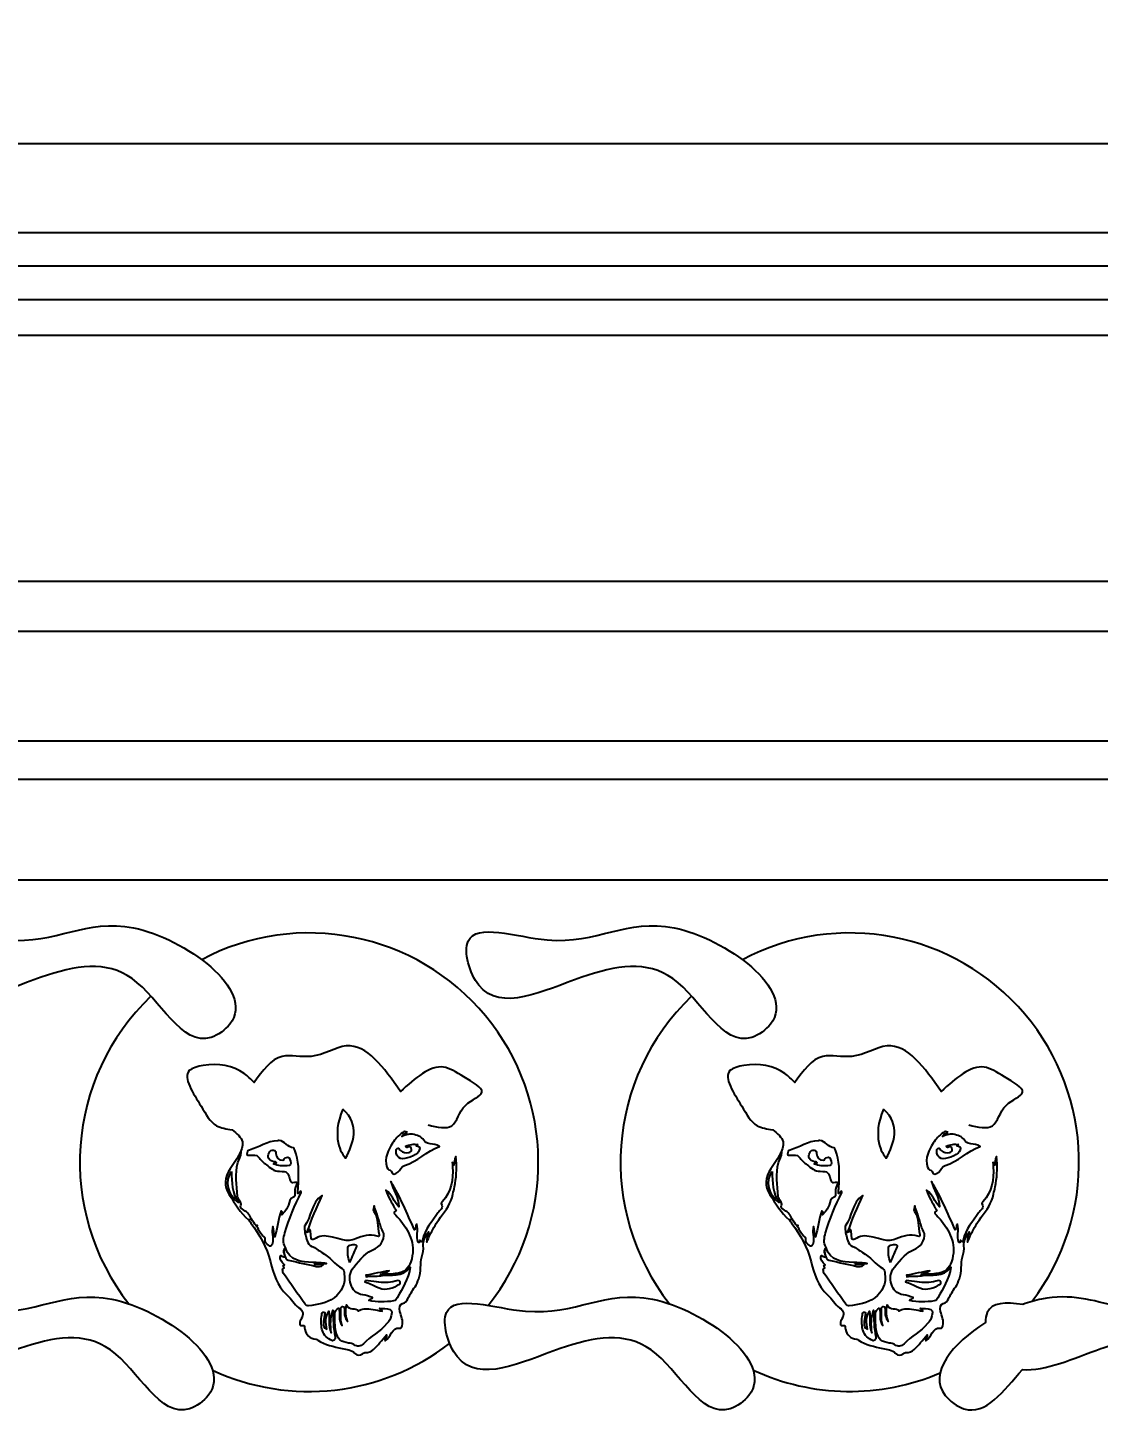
# Model space of a CAD drawing. Header units: millimetres. Extents: x 1155 to 2227, y 540 to 1342.
# Drawn here: x 1888.58 to 1898.84, y 745.5 to 758.83 of the extents above; entities that cross this region are included whole.
import ezdxf

# ---------------------------------------------------------------- set-up
doc = ezdxf.new("R2010")
doc.units = ezdxf.units.MM
doc.layers.add('dimension', color=4, linetype='Continuous')
doc.styles.get("Standard").update_dxf_attribs({"font": 'arial.ttf'})
doc.dimstyles.new('25', dxfattribs={"dimscale": 1.5, "dimtxt": 1, "dimasz": 0.5, "dimexe": 0.1875, "dimexo": 1, "dimgap": 0.125, "dimtad": 0, "dimtih": 1, "dimtoh": 1, "dimdec": 4, "dimzin": 4, "dimdsep": 46, "dimlunit": 4, "dimtxsty": 'Standard', "dimblk1": 'CLOSEDBLANK', "dimblk2": 'CLOSEDBLANK', "dimsah": 1, "dimcen": -1, "dimclrd": 256, "dimclre": 256, "dimclrt": 256, "dimadec": 0, "dimazin": 0, "dimtfac": 1, "dimtdec": 4, "dimtofl": 0, "dimtmove": 0, "dimatfit": 3, "dimldrblk": 'CLOSEDBLANK', "dimfxl": 1, "dimtolj": 1, "dimtzin": 4, "dimarcsym": 0})

# ---------------------------------------------------------------- blocks, each defined once
blk = doc.blocks.new('_CLOSEDBLANK')
at = {"color": 0, "linetype": 'ByBlock'}
for p, q in [((-1, 0.167), (0, 0)), ((-1, 0.167), (-1, -0.167)), ((0, 0), (-1, -0.167))]:
    blk.add_line(p, q, dxfattribs=at)
blk = doc.blocks.new('*D405')
at = {"layer": 'Defpoints', "color": 0, "transparency": 16777216}
for p in [(1861.524, 772.342), (1861.524, 757.29), (1936.524, 757.29)]:
    blk.add_point(p, dxfattribs=at)
at = {"layer": 'dimension', "lineweight": -2, "transparency": 16777216}
for p, q in [((1861.524, 758.04), (1861.524, 772.637)), ((1936.524, 758.04), (1936.524, 772.637)), ((1861.712, 772.342), (1895.84, 772.342)), ((1936.337, 772.342), (1902.208, 772.342))]:
    blk.add_line(p, q, dxfattribs=at)
at = {"layer": 'dimension', "lineweight": -2, "transparency": 16777216, "xscale": 0.1875, "yscale": 0.1875, "zscale": 0.1875, "rotation": 180}
blk.add_blockref('_CLOSEDBLANK', (1861.524, 772.342), dxfattribs=at)
at = {"layer": 'dimension', "lineweight": -2, "transparency": 16777216, "xscale": 0.1875, "yscale": 0.1875, "zscale": 0.1875}
blk.add_blockref('_CLOSEDBLANK', (1936.524, 772.342), dxfattribs=at)
at = {"layer": 'dimension', "transparency": 16777216, "insert": (1899.024, 772.342), "char_height": 2.25, "attachment_point": 5}
blk.add_mtext('\\A1;6\'-3"', dxfattribs=at)

msp = doc.modelspace()

# ---------------------------------------------------------------- linework, layer by layer
at = {"color": 0}
for p, q in [((1861.94, 757.71812), (1899.024, 757.71812)), ((1899.024, 756.86139), (1861.95246, 756.86139)), ((1899.024, 756.54189), (1861.96492, 756.54189)), ((1899.024, 756.21856), (1862.14446, 756.21856)), ((1899.024, 755.87584), (1862.51972, 755.87584)), ((1899.024, 753.5194), (1862.6019, 753.5194)), ((1899.024, 753.0397), (1863.0653, 753.0397)), ((1863.95855, 751.99256), (1899.024, 751.99256)), ((1899.024, 751.62247), (1863.95855, 751.62247))]:
    msp.add_line(p, q, dxfattribs=at)
for centre, start, end in [((1891.27707, 747.95365), 321.341843, 117.926669), ((1896.45906, 747.95365), 322.559624, 117.926669), ((1891.27707, 747.95365), 133.631201, 218.162254), ((1896.45906, 747.95365), 133.631201, 218.162254), ((1891.27707, 747.95365), 245.083478, 307.800758), ((1896.45906, 747.95365), 245.083478, 293.232146)]:
    msp.add_arc(centre, 2.19705, start, end, dxfattribs=at)
msp.add_rational_spline([(1934.1969, 749.54386), (1934.00837, 749.33444), (1933.7841, 749.00265), (1933.48387, 749.22161), (1933.44068, 749.27745), (1933.20585, 749.58109), (1933.7707, 750.02133), (1934.2418, 750.16829), (1934.19102, 750.33108), (1934.14023, 750.49387), (1934.08945, 750.65666), (1922.40097, 750.65666), (1910.71248, 750.65666), (1899.024, 750.65666), (1887.33552, 750.65666), (1875.64704, 750.65666), (1863.95855, 750.65666), (1863.79945, 750.77025), (1863.70998, 750.94407), (1863.70998, 751.13956), (1863.70998, 751.33506), (1863.79945, 751.50887), (1863.95855, 751.62247)], [1, 1, 1, 1, 1, 1, 1, 1, 1, 1, 1, 1, 1, 1, 1, 1, 1, 0.926078913375, 0.926078913375, 1, 0.926078913375, 0.926078913375, 1], degree=3, knots=[0, 0, 0, 0, 0.21421435, 0.27962741, 0.27962741, 0.27962741, 0.63532155, 0.63532155, 0.63532155, 1.63532155, 1.63532155, 1.63532155, 2.63532155, 2.63532155, 2.63532155, 3.63532155, 3.63532155, 3.63532155, 4.58608373, 4.58608373, 4.58608373, 5.53684591, 5.53684591, 5.53684591, 5.53684591], dxfattribs=at)
for points, knots in [([(1890.51729, 749.27745), (1890.77287, 749.6079), (1889.43297, 750.56159), (1888.68943, 749.88738), (1887.47965, 750.32837), (1887.75448, 749.29522), (1888.6966, 749.78123), (1889.6576, 749.94687), (1890.10343, 748.95127), (1890.47411, 749.22161), (1890.51729, 749.27745)], [0, 0, 0, 0, 1.30513517, 2.52858143, 3.28513115, 3.72026241, 4.71047164, 5.58239631, 6.52584927, 6.74639121, 6.74639121, 6.74639121, 6.74639121]), ([(1895.69929, 749.27745), (1895.95486, 749.6079), (1894.61496, 750.56159), (1893.87143, 749.88738), (1892.66165, 750.32837), (1892.93647, 749.29522), (1893.8786, 749.78123), (1894.83959, 749.94687), (1895.28542, 748.95127), (1895.6561, 749.22161), (1895.69929, 749.27745)], [0, 0, 0, 0, 1.30513517, 2.52858143, 3.28513115, 3.72026241, 4.71047164, 5.58239631, 6.52584927, 6.74639121, 6.74639121, 6.74639121, 6.74639121]), ([(1892.41809, 748.31164), (1892.5056, 748.29065), (1892.68426, 748.24778), (1892.72305, 748.51587), (1893.03009, 748.61944), (1892.74582, 748.77642), (1892.49831, 748.94199), (1892.29358, 748.75781), (1892.15291, 748.63125), (1891.9928, 748.85936), (1891.74935, 749.20622), (1891.32743, 748.92012), (1890.96998, 749.0261), (1890.83018, 748.8299), (1890.75035, 748.71786), (1890.7198, 748.74795), (1890.59269, 748.87308), (1890.36083, 748.91363), (1890.01985, 748.82125), (1890.23912, 748.51453), (1890.34829, 748.29402), (1890.485, 748.27306), (1890.53846, 748.26487), (1890.58394, 748.22874), (1890.66988, 748.16045), (1890.62427, 748.06238), (1890.60279, 748.01619)], [0, 0, 0, 0, 0.22630367, 0.46200486, 0.66172214, 0.88838356, 1.10463886, 1.57955996, 1.57955996, 1.57955996, 2.25784002, 2.61092396, 2.88677909, 3.25400502, 3.25400502, 3.25400502, 3.38131723, 3.78361699, 3.92456696, 4.28304027, 4.52169586, 4.67491408, 4.67491408, 4.67491408, 4.82835948, 4.96494228, 4.96494228, 4.96494228, 4.96494228]), ([(1897.60008, 748.31164), (1897.68759, 748.29065), (1897.86625, 748.24778), (1897.90504, 748.51587), (1898.21208, 748.61944), (1897.92782, 748.77642), (1897.68031, 748.94199), (1897.47558, 748.75781), (1897.3349, 748.63125), (1897.1748, 748.85936), (1896.93134, 749.20622), (1896.50943, 748.92012), (1896.15197, 749.0261), (1896.01217, 748.8299), (1895.93234, 748.71786), (1895.90179, 748.74795), (1895.77468, 748.87308), (1895.54282, 748.91363), (1895.20184, 748.82125), (1895.42111, 748.51453), (1895.53028, 748.29402), (1895.667, 748.27306), (1895.72045, 748.26487), (1895.76593, 748.22874), (1895.85187, 748.16045), (1895.80627, 748.06238), (1895.78478, 748.01619)], [0, 0, 0, 0, 0.22630367, 0.46200486, 0.66172214, 0.88838356, 1.10463886, 1.57955996, 1.57955996, 1.57955996, 2.25784002, 2.61092396, 2.88677909, 3.25400502, 3.25400502, 3.25400502, 3.38131723, 3.78361699, 3.92456696, 4.28304027, 4.52169586, 4.67491408, 4.67491408, 4.67491408, 4.82835948, 4.96494228, 4.96494228, 4.96494228, 4.96494228]), ([(1891.60092, 748.46334), (1891.77191, 748.30521), (1891.70019, 748.13755), (1891.62715, 747.99152), (1891.58526, 748.03811), (1891.48624, 748.19222), (1891.60092, 748.46334)], [0, 0, 0, 0, 1, 1, 1, 2, 2, 2, 2]), ([(1896.78292, 748.46334), (1896.9539, 748.30521), (1896.88218, 748.13755), (1896.80915, 747.99152), (1896.76725, 748.03811), (1896.66824, 748.19222), (1896.78292, 748.46334)], [0, 0, 0, 0, 1, 1, 1, 2, 2, 2, 2]), ([(1892.2207, 748.24037), (1892.20054, 748.22886), (1892.17904, 748.22784), (1892.1671, 748.20139), (1892.20752, 748.22004), (1892.24381, 748.22731), (1892.28442, 748.21828), (1892.32815, 748.20856), (1892.36329, 748.18972), (1892.38747, 748.15292), (1892.40032, 748.13337), (1892.41972, 748.13378), (1892.4379, 748.13107), (1892.46617, 748.12686), (1892.49469, 748.1248), (1892.52624, 748.10504), (1892.40269, 748.05811), (1892.31546, 747.95829), (1892.19195, 747.92237), (1892.15975, 747.913), (1892.15216, 747.87781), (1892.12913, 747.85806), (1892.10168, 747.83452), (1892.0806, 747.8278), (1892.06211, 747.86693), (1892.05418, 747.88373), (1892.03009, 747.87736), (1892.02182, 747.90672), (1891.99668, 747.99599), (1892.03443, 748.07083), (1892.07625, 748.13601), (1892.09942, 748.17211), (1892.13485, 748.21187), (1892.17467, 748.23989), (1892.18773, 748.24908), (1892.20151, 748.24876), (1892.2207, 748.24037)], [0, 0, 0, 0, 1, 1, 1, 2, 2, 2, 3, 3, 3, 4, 4, 4, 5, 5, 5, 6, 6, 6, 7, 7, 7, 8, 8, 8, 9, 9, 9, 10, 10, 10, 11, 11, 11, 12, 12, 12, 12]), ([(1897.4027, 748.24037), (1897.38253, 748.22886), (1897.36104, 748.22784), (1897.34909, 748.20139), (1897.38951, 748.22004), (1897.4258, 748.22731), (1897.46642, 748.21828), (1897.51015, 748.20856), (1897.54528, 748.18972), (1897.56946, 748.15292), (1897.58231, 748.13337), (1897.60171, 748.13378), (1897.61989, 748.13107), (1897.64816, 748.12686), (1897.67669, 748.1248), (1897.70823, 748.10504), (1897.58469, 748.05811), (1897.49745, 747.95829), (1897.37395, 747.92237), (1897.34175, 747.913), (1897.33415, 747.87781), (1897.31112, 747.85806), (1897.28367, 747.83452), (1897.26259, 747.8278), (1897.24411, 747.86693), (1897.23617, 747.88373), (1897.21208, 747.87736), (1897.20382, 747.90672), (1897.17868, 747.99599), (1897.21642, 748.07083), (1897.25825, 748.13601), (1897.28141, 748.17211), (1897.31685, 748.21187), (1897.35667, 748.23989), (1897.36972, 748.24908), (1897.3835, 748.24876), (1897.4027, 748.24037)], [0, 0, 0, 0, 1, 1, 1, 2, 2, 2, 3, 3, 3, 4, 4, 4, 5, 5, 5, 6, 6, 6, 7, 7, 7, 8, 8, 8, 9, 9, 9, 10, 10, 10, 11, 11, 11, 12, 12, 12, 12]), ([(1891.04776, 747.04553), (1891.03164, 747.04468), (1891.01847, 747.05342), (1891.00466, 747.05977), (1890.98729, 747.01788), (1891.01857, 746.99637), (1891.03991, 746.97083), (1891.01676, 746.96158), (1891.03857, 746.95146), (1891.03934, 746.94175), (1891.02707, 746.93723), (1891.02119, 746.92848), (1891.02385, 746.91558), (1891.02579, 746.9062), (1891.02716, 746.89569), (1891.03237, 746.88815), (1891.10067, 746.78931), (1891.1692, 746.69062), (1891.23903, 746.59286), (1891.24554, 746.58374), (1891.26212, 746.57507), (1891.27254, 746.57656), (1891.35796, 746.5888), (1891.44433, 746.59964), (1891.51603, 746.65483), (1891.59224, 746.7135), (1891.62712, 746.78969), (1891.61435, 746.8864), (1891.61197, 746.90445), (1891.60964, 746.92556), (1891.59486, 746.93394), (1891.52126, 746.97565), (1891.47323, 747.04921), (1891.39961, 747.08954), (1891.36671, 747.10757), (1891.3393, 747.1339), (1891.30317, 747.14716), (1891.27993, 747.1557), (1891.26428, 747.1798), (1891.25767, 747.20085), (1891.24481, 747.24175), (1891.23309, 747.28396), (1891.23203, 747.32771), (1891.23191, 747.3325), (1891.23087, 747.33879), (1891.23336, 747.3419), (1891.30393, 747.43001), (1891.29203, 747.56359), (1891.40118, 747.63376), (1891.34849, 747.51949), (1891.30046, 747.40568), (1891.25642, 747.27909), (1891.28451, 747.28907), (1891.27622, 747.30278), (1891.28406, 747.30926), (1891.28567, 747.30722), (1891.28845, 747.30532), (1891.28872, 747.30312), (1891.29067, 747.28727), (1891.2917, 747.2713), (1891.29381, 747.25547), (1891.2978, 747.22551), (1891.29307, 747.19312), (1891.34324, 747.22618), (1891.39028, 747.25719), (1891.44867, 747.24759), (1891.50245, 747.23369), (1891.53497, 747.22528), (1891.56902, 747.21986), (1891.59995, 747.20993), (1891.64418, 747.19572), (1891.68239, 747.20554), (1891.72021, 747.2195), (1891.78895, 747.24488), (1891.85673, 747.26697), (1891.93067, 747.24391), (1891.94763, 747.23862), (1891.95115, 747.24923), (1891.94732, 747.26239), (1891.92641, 747.33409), (1891.94571, 747.41485), (1891.8976, 747.48054), (1891.88546, 747.49711), (1891.89633, 747.51682), (1891.89946, 747.53681), (1891.91473, 747.49178), (1891.93064, 747.44696), (1891.94508, 747.40167), (1891.95701, 747.36428), (1891.96243, 747.32635), (1891.98471, 747.29065), (1892.01462, 747.24274), (1891.96704, 747.14856), (1891.91229, 747.12654), (1891.82318, 747.09069), (1891.76332, 747.02405), (1891.7054, 746.94804), (1891.66272, 746.89203), (1891.65802, 746.84101), (1891.67622, 746.78413), (1891.69329, 746.73077), (1891.72899, 746.6908), (1891.79129, 746.68241), (1891.82254, 746.6782), (1891.85278, 746.66648), (1891.88438, 746.65791), (1891.88069, 746.63543), (1891.85572, 746.64975), (1891.85021, 746.62764), (1891.92949, 746.61389), (1892.00789, 746.61078), (1892.08655, 746.62442), (1892.10211, 746.62712), (1892.1147, 746.63971), (1892.12253, 746.65465), (1892.17013, 746.74536), (1892.2286, 746.83129), (1892.24689, 746.94842), (1892.16937, 746.84431), (1892.05971, 746.88208), (1891.96446, 746.86557), (1891.91889, 746.85768), (1891.87052, 746.86408), (1891.82341, 746.85628), (1891.82293, 746.86096), (1891.82245, 746.86564), (1891.82197, 746.87032), (1891.89599, 746.88492), (1891.97, 746.89953), (1892.044, 746.91413), (1892.02358, 746.8911), (1891.98954, 746.89669), (1891.96063, 746.8769), (1892.01833, 746.88063), (1892.06992, 746.88044), (1892.12031, 746.88811), (1892.1851, 746.89797), (1892.23191, 746.93401), (1892.25158, 746.99952), (1892.30417, 747.15023), (1892.24662, 747.27452), (1892.15708, 747.39077), (1892.14244, 747.40977), (1892.12269, 747.42509), (1892.10969, 747.44499), (1892.10304, 747.45517), (1892.07436, 747.47058), (1892.10899, 747.48664), (1892.11684, 747.49028), (1892.10235, 747.50568), (1892.09711, 747.51473), (1892.06751, 747.56582), (1892.03713, 747.61645), (1892.01393, 747.68581), (1892.07305, 747.64117), (1892.08864, 747.57888), (1892.13729, 747.52651), (1892.13508, 747.62297), (1892.0787, 747.68894), (1892.06162, 747.76873), (1892.14929, 747.62224), (1892.21767, 747.4659), (1892.28582, 747.30585), (1892.3079, 747.32583), (1892.29298, 747.34595), (1892.30865, 747.35846), (1892.3245, 747.29935), (1892.3039, 747.23702), (1892.32071, 747.18977), (1892.34965, 747.15866), (1892.31786, 747.23897), (1892.35294, 747.19231), (1892.35741, 747.18635), (1892.36389, 747.20194), (1892.3651, 747.20793), (1892.38589, 747.31135), (1892.45628, 747.3861), (1892.51241, 747.46957), (1892.52876, 747.4939), (1892.57189, 747.5152), (1892.54179, 747.55788), (1892.54044, 747.55979), (1892.55034, 747.57028), (1892.55567, 747.57616), (1892.64189, 747.67115), (1892.65752, 747.78666), (1892.65229, 747.90822), (1892.65167, 747.92256), (1892.65042, 747.93688), (1892.64942, 747.9518), (1892.6655, 747.94832), (1892.65435, 747.93391), (1892.66584, 747.92429), (1892.6702, 747.95192), (1892.66757, 747.97916), (1892.6848, 748.00837), (1892.69374, 747.91775), (1892.69156, 747.83406), (1892.67625, 747.75091), (1892.66785, 747.70529), (1892.65898, 747.65959), (1892.64686, 747.61486), (1892.62461, 747.53272), (1892.56622, 747.4713), (1892.52027, 747.40291), (1892.48717, 747.35364), (1892.4579, 747.30235), (1892.43213, 747.24901), (1892.424, 747.23217), (1892.41743, 747.21459), (1892.40531, 747.1859), (1892.39761, 747.22687), (1892.41876, 747.24894), (1892.42151, 747.28508), (1892.38951, 747.23937), (1892.3681, 747.19854), (1892.37143, 747.15216), (1892.37404, 747.11562), (1892.36885, 747.08192), (1892.35851, 747.04815), (1892.33736, 746.97908), (1892.35501, 746.9051), (1892.32806, 746.83556), (1892.31767, 746.80875), (1892.31086, 746.78048), (1892.29217, 746.7588), (1892.26241, 746.72428), (1892.24637, 746.68198), (1892.22227, 746.64433), (1892.20959, 746.62452), (1892.2072, 746.60393), (1892.17205, 746.59971), (1892.14434, 746.59638), (1892.13736, 746.55629), (1892.14654, 746.52253), (1892.15858, 746.47828), (1892.1825, 746.43559), (1892.16868, 746.3868), (1892.16513, 746.37426), (1892.16489, 746.35941), (1892.14592, 746.36332), (1892.10576, 746.3716), (1892.08537, 746.34556), (1892.06734, 746.31746), (1892.04971, 746.28998), (1892.03743, 746.25841), (1892.00506, 746.24084), (1891.99589, 746.26535), (1892.0259, 746.27497), (1892.01821, 746.30051), (1891.99629, 746.27344), (1891.97717, 746.24821), (1891.95635, 746.22448), (1891.91658, 746.17916), (1891.88249, 746.12476), (1891.8098, 746.12903), (1891.80329, 746.12942), (1891.79655, 746.12111), (1891.7895, 746.1177), (1891.76277, 746.1048), (1891.74308, 746.08911), (1891.71239, 746.12476), (1891.6864, 746.15496), (1891.63631, 746.16025), (1891.59351, 746.1692), (1891.5129, 746.18607), (1891.43141, 746.20215), (1891.3604, 746.2482), (1891.35518, 746.25158), (1891.34939, 746.25552), (1891.3435, 746.25624), (1891.28352, 746.26362), (1891.25127, 746.29325), (1891.23529, 746.35336), (1891.23111, 746.36906), (1891.24173, 746.40158), (1891.20186, 746.38724), (1891.18783, 746.3822), (1891.18628, 746.4026), (1891.18743, 746.41166), (1891.18919, 746.42552), (1891.19483, 746.43974), (1891.20205, 746.4519), (1891.2277, 746.4951), (1891.22216, 746.52758), (1891.17937, 746.55879), (1891.13389, 746.59197), (1891.10676, 746.64496), (1891.06507, 746.68203), (1890.96909, 746.76739), (1890.93522, 746.88593), (1890.90702, 747.00015), (1890.87231, 747.14075), (1890.80139, 747.257), (1890.71943, 747.37055), (1890.71194, 747.38092), (1890.70495, 747.39165), (1890.69774, 747.40222), (1890.70668, 747.40378), (1890.71559, 747.40533), (1890.7245, 747.40688), (1890.73931, 747.3865), (1890.75412, 747.36613), (1890.76893, 747.34577), (1890.77181, 747.3433), (1890.77469, 747.34081), (1890.77758, 747.33832), (1890.78112, 747.33206), (1890.78467, 747.3258), (1890.78821, 747.31954), (1890.78816, 747.31587), (1890.78811, 747.31221), (1890.78807, 747.30854), (1890.80681, 747.28395), (1890.82178, 747.25603), (1890.84706, 747.23715), (1890.85619, 747.23033), (1890.85897, 747.22427), (1890.85672, 747.21325), (1890.85136, 747.18688), (1890.86944, 747.17301), (1890.88664, 747.15775), (1890.90364, 747.14266), (1890.91267, 747.1455), (1890.92174, 747.16556), (1890.93595, 747.19701), (1890.92959, 747.22875), (1890.92552, 747.2604), (1890.92224, 747.28598), (1890.92049, 747.31131), (1890.93023, 747.33809), (1890.93609, 747.30552), (1890.94194, 747.27296), (1890.94855, 747.23622), (1890.97157, 747.32231), (1890.97964, 747.40729), (1891.01019, 747.4885), (1891.02764, 747.47572), (1891.00903, 747.46322), (1891.01609, 747.44997), (1891.04534, 747.47578), (1891.06382, 747.50769), (1891.07877, 747.54244), (1891.09064, 747.57003), (1891.08721, 747.60661), (1891.12798, 747.61779), (1891.13836, 747.62064), (1891.14354, 747.64205), (1891.14032, 747.65695), (1891.13524, 747.68041), (1891.14388, 747.70085), (1891.14971, 747.72259), (1891.15501, 747.74233), (1891.1779, 747.77885), (1891.12272, 747.75778), (1891.10402, 747.75064), (1891.09728, 747.77483), (1891.09347, 747.7889), (1891.07485, 747.8576), (1891.06692, 747.86647), (1890.99455, 747.86652), (1890.9409, 747.86655), (1890.9047, 747.89926), (1890.86796, 747.92902), (1890.84101, 747.95084), (1890.81271, 747.97231), (1890.79251, 748.00252), (1890.77313, 748.03149), (1890.74016, 748.01925), (1890.71238, 748.02257), (1890.70178, 748.02383), (1890.68418, 748.01205), (1890.68182, 748.03228), (1890.67989, 748.04884), (1890.68716, 748.06583), (1890.70475, 748.07065), (1890.79658, 748.0958), (1890.87706, 748.1556), (1890.97584, 748.15943), (1890.98058, 748.15961), (1890.98539, 748.16226), (1890.98996, 748.16179), (1891.04416, 748.15627), (1891.07138, 748.0991), (1891.12629, 748.09052), (1891.13787, 748.08871), (1891.1457, 748.05243), (1891.15233, 748.03112), (1891.18448, 747.92775), (1891.1777, 747.82173), (1891.17203, 747.71587), (1891.17102, 747.69701), (1891.17011, 747.67815), (1891.16886, 747.65336), (1891.18151, 747.66441), (1891.18935, 747.67125), (1891.19663, 747.67761), (1891.20429, 747.67338), (1891.20245, 747.6686), (1891.20046, 747.66437), (1891.14117, 747.53797), (1891.08304, 747.41121), (1891.04541, 747.27603), (1891.0322, 747.22857), (1891.02048, 747.18283), (1891.05025, 747.13763), (1891.02147, 747.10767), (1891.0424, 747.07639), (1891.04776, 747.04553)], [0, 0, 0, 0, 1, 1, 1, 2, 2, 2, 3, 3, 3, 4, 4, 4, 5, 5, 5, 6, 6, 6, 7, 7, 7, 8, 8, 8, 9, 9, 9, 10, 10, 10, 11, 11, 11, 12, 12, 12, 13, 13, 13, 14, 14, 14, 15, 15, 15, 16, 16, 16, 17, 17, 17, 18, 18, 18, 19, 19, 19, 20, 20, 20, 21, 21, 21, 22, 22, 22, 23, 23, 23, 24, 24, 24, 25, 25, 25, 26, 26, 26, 27, 27, 27, 28, 28, 28, 29, 29, 29, 30, 30, 30, 31, 31, 31, 32, 32, 32, 33, 33, 33, 34, 34, 34, 35, 35, 35, 36, 36, 36, 37, 37, 37, 38, 38, 38, 39, 39, 39, 40, 40, 40, 41, 41, 41, 42, 42, 42, 43, 43, 43, 44, 44, 44, 45, 45, 45, 46, 46, 46, 47, 47, 47, 48, 48, 48, 49, 49, 49, 50, 50, 50, 51, 51, 51, 52, 52, 52, 53, 53, 53, 54, 54, 54, 55, 55, 55, 56, 56, 56, 57, 57, 57, 58, 58, 58, 59, 59, 59, 60, 60, 60, 61, 61, 61, 62, 62, 62, 63, 63, 63, 64, 64, 64, 65, 65, 65, 66, 66, 66, 67, 67, 67, 68, 68, 68, 69, 69, 69, 70, 70, 70, 71, 71, 71, 72, 72, 72, 73, 73, 73, 74, 74, 74, 75, 75, 75, 76, 76, 76, 77, 77, 77, 78, 78, 78, 79, 79, 79, 80, 80, 80, 81, 81, 81, 82, 82, 82, 83, 83, 83, 84, 84, 84, 85, 85, 85, 86, 86, 86, 87, 87, 87, 88, 88, 88, 89, 89, 89, 90, 90, 90, 91, 91, 91, 92, 92, 92, 93, 93, 93, 94, 94, 94, 95, 95, 95, 96, 96, 96, 97, 97, 97, 98, 98, 98, 99, 99, 99, 100, 100, 100, 101, 101, 101, 102, 102, 102, 103, 103, 103, 104, 104, 104, 105, 105, 105, 106, 106, 106, 107, 107, 107, 108, 108, 108, 109, 109, 109, 110, 110, 110, 111, 111, 111, 112, 112, 112, 113, 113, 113, 114, 114, 114, 115, 115, 115, 116, 116, 116, 117, 117, 117, 118, 118, 118, 119, 119, 119, 120, 120, 120, 121, 121, 121, 122, 122, 122, 123, 123, 123, 124, 124, 124, 125, 125, 125, 126, 126, 126, 127, 127, 127, 128, 128, 128, 129, 129, 129, 130, 130, 130, 131, 131, 131, 132, 132, 132, 133, 133, 133, 134, 134, 134, 135, 135, 135, 136, 136, 136, 136]), ([(1892.32094, 748.12193), (1892.27913, 748.13039), (1892.24041, 748.12343), (1892.20198, 748.10685), (1892.20925, 748.09347), (1892.21587, 748.09373), (1892.22179, 748.09676), (1892.24605, 748.10918), (1892.25492, 748.09184), (1892.25971, 748.07478), (1892.26521, 748.05518), (1892.24673, 748.05039), (1892.23373, 748.04696), (1892.20439, 748.03923), (1892.17709, 748.04457), (1892.15311, 748.06503), (1892.1433, 748.07339), (1892.13696, 748.09529), (1892.12019, 748.08403), (1892.10598, 748.07448), (1892.10971, 748.05444), (1892.11253, 748.03888), (1892.11681, 748.01534), (1892.13037, 747.99748), (1892.15368, 747.98957), (1892.19114, 747.97686), (1892.30767, 748.01796), (1892.32599, 748.05359), (1892.33546, 748.072), (1892.35311, 748.10046), (1892.31172, 748.10974), (1892.30856, 748.11045), (1892.29487, 748.10915), (1892.30741, 748.11829), (1892.31094, 748.12086), (1892.31638, 748.12079), (1892.32094, 748.12193)], [0, 0, 0, 0, 1, 1, 1, 2, 2, 2, 3, 3, 3, 4, 4, 4, 5, 5, 5, 6, 6, 6, 7, 7, 7, 8, 8, 8, 9, 9, 9, 10, 10, 10, 11, 11, 11, 12, 12, 12, 12]), ([(1896.22975, 747.04553), (1896.21363, 747.04468), (1896.20046, 747.05342), (1896.18665, 747.05977), (1896.16928, 747.01788), (1896.20057, 746.99637), (1896.2219, 746.97083), (1896.19875, 746.96158), (1896.22056, 746.95146), (1896.22134, 746.94175), (1896.20906, 746.93723), (1896.20319, 746.92848), (1896.20585, 746.91558), (1896.20778, 746.9062), (1896.20916, 746.89569), (1896.21436, 746.88815), (1896.28266, 746.78931), (1896.3512, 746.69062), (1896.42103, 746.59286), (1896.42754, 746.58374), (1896.44411, 746.57507), (1896.45453, 746.57656), (1896.53995, 746.5888), (1896.62632, 746.59964), (1896.69802, 746.65483), (1896.77423, 746.7135), (1896.80911, 746.78969), (1896.79635, 746.8864), (1896.79397, 746.90445), (1896.79164, 746.92556), (1896.77685, 746.93394), (1896.70325, 746.97565), (1896.65522, 747.04921), (1896.58161, 747.08954), (1896.5487, 747.10757), (1896.52129, 747.1339), (1896.48516, 747.14716), (1896.46192, 747.1557), (1896.44628, 747.1798), (1896.43966, 747.20085), (1896.4268, 747.24175), (1896.41509, 747.28396), (1896.41402, 747.32771), (1896.41391, 747.3325), (1896.41286, 747.33879), (1896.41535, 747.3419), (1896.48592, 747.43001), (1896.47402, 747.56359), (1896.58318, 747.63376), (1896.53048, 747.51949), (1896.48245, 747.40568), (1896.43842, 747.27909), (1896.46651, 747.28907), (1896.45822, 747.30278), (1896.46605, 747.30926), (1896.46767, 747.30722), (1896.47044, 747.30532), (1896.47071, 747.30312), (1896.47266, 747.28727), (1896.4737, 747.2713), (1896.4758, 747.25547), (1896.47979, 747.22551), (1896.47506, 747.19312), (1896.52523, 747.22618), (1896.57228, 747.25719), (1896.63067, 747.24759), (1896.68445, 747.23369), (1896.71697, 747.22528), (1896.75102, 747.21986), (1896.78194, 747.20993), (1896.82617, 747.19572), (1896.86438, 747.20554), (1896.90221, 747.2195), (1896.97095, 747.24488), (1897.03873, 747.26697), (1897.11266, 747.24391), (1897.12962, 747.23862), (1897.13315, 747.24923), (1897.12931, 747.26239), (1897.1084, 747.33409), (1897.12771, 747.41485), (1897.07959, 747.48054), (1897.06746, 747.49711), (1897.07833, 747.51682), (1897.08146, 747.53681), (1897.09673, 747.49178), (1897.11263, 747.44696), (1897.12708, 747.40167), (1897.139, 747.36428), (1897.14443, 747.32635), (1897.16671, 747.29065), (1897.19661, 747.24274), (1897.14903, 747.14856), (1897.09429, 747.12654), (1897.00517, 747.09069), (1896.94531, 747.02405), (1896.88739, 746.94804), (1896.84471, 746.89203), (1896.84001, 746.84101), (1896.85821, 746.78413), (1896.87529, 746.73077), (1896.91099, 746.6908), (1896.97329, 746.68241), (1897.00454, 746.6782), (1897.03477, 746.66648), (1897.06637, 746.65791), (1897.06268, 746.63543), (1897.03771, 746.64975), (1897.03221, 746.62764), (1897.11148, 746.61389), (1897.18989, 746.61078), (1897.26854, 746.62442), (1897.28411, 746.62712), (1897.29669, 746.63971), (1897.30453, 746.65465), (1897.35213, 746.74536), (1897.41059, 746.83129), (1897.42889, 746.94842), (1897.35136, 746.84431), (1897.2417, 746.88208), (1897.14645, 746.86557), (1897.10089, 746.85768), (1897.05251, 746.86408), (1897.00541, 746.85628), (1897.00493, 746.86096), (1897.00445, 746.86564), (1897.00396, 746.87032), (1897.07798, 746.88492), (1897.15199, 746.89953), (1897.226, 746.91413), (1897.20557, 746.8911), (1897.17154, 746.89669), (1897.14263, 746.8769), (1897.20033, 746.88063), (1897.25192, 746.88044), (1897.30231, 746.88811), (1897.36709, 746.89797), (1897.41391, 746.93401), (1897.43357, 746.99952), (1897.48616, 747.15023), (1897.42861, 747.27452), (1897.33907, 747.39077), (1897.32444, 747.40977), (1897.30468, 747.42509), (1897.29169, 747.44499), (1897.28504, 747.45517), (1897.25636, 747.47058), (1897.29098, 747.48664), (1897.29883, 747.49028), (1897.28434, 747.50568), (1897.2791, 747.51473), (1897.2495, 747.56582), (1897.21913, 747.61645), (1897.19593, 747.68581), (1897.25505, 747.64117), (1897.27063, 747.57888), (1897.31928, 747.52651), (1897.31707, 747.62297), (1897.26069, 747.68894), (1897.24361, 747.76873), (1897.33128, 747.62224), (1897.39966, 747.4659), (1897.46781, 747.30585), (1897.4899, 747.32583), (1897.47498, 747.34595), (1897.49065, 747.35846), (1897.50649, 747.29935), (1897.4859, 747.23702), (1897.50271, 747.18977), (1897.53165, 747.15866), (1897.49985, 747.23897), (1897.53493, 747.19231), (1897.53941, 747.18635), (1897.54589, 747.20194), (1897.54709, 747.20793), (1897.56788, 747.31135), (1897.63828, 747.3861), (1897.6944, 747.46957), (1897.71076, 747.4939), (1897.75388, 747.5152), (1897.72378, 747.55788), (1897.72243, 747.55979), (1897.73233, 747.57028), (1897.73767, 747.57616), (1897.82389, 747.67115), (1897.83951, 747.78666), (1897.83428, 747.90822), (1897.83366, 747.92256), (1897.83241, 747.93688), (1897.83142, 747.9518), (1897.8475, 747.94832), (1897.83634, 747.93391), (1897.84783, 747.92429), (1897.85219, 747.95192), (1897.84956, 747.97916), (1897.86679, 748.00837), (1897.87573, 747.91775), (1897.87355, 747.83406), (1897.85825, 747.75091), (1897.84985, 747.70529), (1897.84097, 747.65959), (1897.82886, 747.61486), (1897.80661, 747.53272), (1897.74821, 747.4713), (1897.70226, 747.40291), (1897.66917, 747.35364), (1897.6399, 747.30235), (1897.61413, 747.24901), (1897.606, 747.23217), (1897.59943, 747.21459), (1897.58731, 747.1859), (1897.57961, 747.22687), (1897.60075, 747.24894), (1897.6035, 747.28508), (1897.57151, 747.23937), (1897.5501, 747.19854), (1897.55342, 747.15216), (1897.55604, 747.11562), (1897.55084, 747.08192), (1897.5405, 747.04815), (1897.51935, 746.97908), (1897.537, 746.9051), (1897.51005, 746.83556), (1897.49966, 746.80875), (1897.49286, 746.78048), (1897.47417, 746.7588), (1897.44441, 746.72428), (1897.42836, 746.68198), (1897.40427, 746.64433), (1897.39158, 746.62452), (1897.38919, 746.60393), (1897.35404, 746.59971), (1897.32633, 746.59638), (1897.31935, 746.55629), (1897.32854, 746.52253), (1897.34057, 746.47828), (1897.3645, 746.43559), (1897.35068, 746.3868), (1897.34713, 746.37426), (1897.34688, 746.35941), (1897.32792, 746.36332), (1897.28776, 746.3716), (1897.26736, 746.34556), (1897.24934, 746.31746), (1897.23171, 746.28998), (1897.21943, 746.25841), (1897.18706, 746.24084), (1897.17788, 746.26535), (1897.2079, 746.27497), (1897.2002, 746.30051), (1897.17828, 746.27344), (1897.15917, 746.24821), (1897.13834, 746.22448), (1897.09857, 746.17916), (1897.06449, 746.12476), (1896.99179, 746.12903), (1896.98529, 746.12942), (1896.97854, 746.12111), (1896.97149, 746.1177), (1896.94476, 746.1048), (1896.92508, 746.08911), (1896.89438, 746.12476), (1896.86839, 746.15496), (1896.8183, 746.16025), (1896.7755, 746.1692), (1896.6949, 746.18607), (1896.6134, 746.20215), (1896.5424, 746.2482), (1896.53717, 746.25158), (1896.53138, 746.25552), (1896.52549, 746.25624), (1896.46552, 746.26362), (1896.43327, 746.29325), (1896.41728, 746.35336), (1896.4131, 746.36906), (1896.42372, 746.40158), (1896.38386, 746.38724), (1896.36983, 746.3822), (1896.36827, 746.4026), (1896.36942, 746.41166), (1896.37119, 746.42552), (1896.37683, 746.43974), (1896.38405, 746.4519), (1896.40969, 746.4951), (1896.40415, 746.52758), (1896.36136, 746.55879), (1896.31588, 746.59197), (1896.28876, 746.64496), (1896.24707, 746.68203), (1896.15108, 746.76739), (1896.11721, 746.88593), (1896.08902, 747.00015), (1896.05431, 747.14075), (1895.98339, 747.257), (1895.90142, 747.37055), (1895.89393, 747.38092), (1895.88694, 747.39165), (1895.87974, 747.40222), (1895.88867, 747.40378), (1895.89758, 747.40533), (1895.9065, 747.40688), (1895.92131, 747.3865), (1895.93612, 747.36613), (1895.95092, 747.34577), (1895.9538, 747.3433), (1895.95669, 747.34081), (1895.95957, 747.33832), (1895.96312, 747.33206), (1895.96666, 747.3258), (1895.9702, 747.31954), (1895.97015, 747.31587), (1895.97011, 747.31221), (1895.97006, 747.30854), (1895.9888, 747.28395), (1896.00377, 747.25603), (1896.02905, 747.23715), (1896.03818, 747.23033), (1896.04096, 747.22427), (1896.03872, 747.21325), (1896.03335, 747.18688), (1896.05143, 747.17301), (1896.06863, 747.15775), (1896.08563, 747.14266), (1896.09466, 747.1455), (1896.10373, 747.16556), (1896.11794, 747.19701), (1896.11159, 747.22875), (1896.10752, 747.2604), (1896.10423, 747.28598), (1896.10249, 747.31131), (1896.11222, 747.33809), (1896.11808, 747.30552), (1896.12394, 747.27296), (1896.13054, 747.23622), (1896.15357, 747.32231), (1896.16163, 747.40729), (1896.19218, 747.4885), (1896.20964, 747.47572), (1896.19102, 747.46322), (1896.19808, 747.44997), (1896.22733, 747.47578), (1896.24581, 747.50769), (1896.26076, 747.54244), (1896.27263, 747.57003), (1896.2692, 747.60661), (1896.30997, 747.61779), (1896.32035, 747.62064), (1896.32554, 747.64205), (1896.32231, 747.65695), (1896.31724, 747.68041), (1896.32588, 747.70085), (1896.33171, 747.72259), (1896.337, 747.74233), (1896.35989, 747.77885), (1896.30472, 747.75778), (1896.28602, 747.75064), (1896.27928, 747.77483), (1896.27546, 747.7889), (1896.25684, 747.8576), (1896.24891, 747.86647), (1896.17654, 747.86652), (1896.12289, 747.86655), (1896.08669, 747.89926), (1896.04995, 747.92902), (1896.023, 747.95084), (1895.9947, 747.97231), (1895.9745, 748.00252), (1895.95512, 748.03149), (1895.92215, 748.01925), (1895.89437, 748.02257), (1895.88377, 748.02383), (1895.86617, 748.01205), (1895.86381, 748.03228), (1895.86188, 748.04884), (1895.86915, 748.06583), (1895.88674, 748.07065), (1895.97858, 748.0958), (1896.05906, 748.1556), (1896.15783, 748.15943), (1896.16257, 748.15961), (1896.16738, 748.16226), (1896.17196, 748.16179), (1896.22616, 748.15627), (1896.25338, 748.0991), (1896.30828, 748.09052), (1896.31986, 748.08871), (1896.32769, 748.05243), (1896.33432, 748.03112), (1896.36648, 747.92775), (1896.3597, 747.82173), (1896.35402, 747.71587), (1896.35301, 747.69701), (1896.35211, 747.67815), (1896.35085, 747.65336), (1896.36351, 747.66441), (1896.37134, 747.67125), (1896.37862, 747.67761), (1896.38628, 747.67338), (1896.38444, 747.6686), (1896.38246, 747.66437), (1896.32317, 747.53797), (1896.26503, 747.41121), (1896.22741, 747.27603), (1896.2142, 747.22857), (1896.20247, 747.18283), (1896.23224, 747.13763), (1896.20347, 747.10767), (1896.2244, 747.07639), (1896.22975, 747.04553)], [0, 0, 0, 0, 1, 1, 1, 2, 2, 2, 3, 3, 3, 4, 4, 4, 5, 5, 5, 6, 6, 6, 7, 7, 7, 8, 8, 8, 9, 9, 9, 10, 10, 10, 11, 11, 11, 12, 12, 12, 13, 13, 13, 14, 14, 14, 15, 15, 15, 16, 16, 16, 17, 17, 17, 18, 18, 18, 19, 19, 19, 20, 20, 20, 21, 21, 21, 22, 22, 22, 23, 23, 23, 24, 24, 24, 25, 25, 25, 26, 26, 26, 27, 27, 27, 28, 28, 28, 29, 29, 29, 30, 30, 30, 31, 31, 31, 32, 32, 32, 33, 33, 33, 34, 34, 34, 35, 35, 35, 36, 36, 36, 37, 37, 37, 38, 38, 38, 39, 39, 39, 40, 40, 40, 41, 41, 41, 42, 42, 42, 43, 43, 43, 44, 44, 44, 45, 45, 45, 46, 46, 46, 47, 47, 47, 48, 48, 48, 49, 49, 49, 50, 50, 50, 51, 51, 51, 52, 52, 52, 53, 53, 53, 54, 54, 54, 55, 55, 55, 56, 56, 56, 57, 57, 57, 58, 58, 58, 59, 59, 59, 60, 60, 60, 61, 61, 61, 62, 62, 62, 63, 63, 63, 64, 64, 64, 65, 65, 65, 66, 66, 66, 67, 67, 67, 68, 68, 68, 69, 69, 69, 70, 70, 70, 71, 71, 71, 72, 72, 72, 73, 73, 73, 74, 74, 74, 75, 75, 75, 76, 76, 76, 77, 77, 77, 78, 78, 78, 79, 79, 79, 80, 80, 80, 81, 81, 81, 82, 82, 82, 83, 83, 83, 84, 84, 84, 85, 85, 85, 86, 86, 86, 87, 87, 87, 88, 88, 88, 89, 89, 89, 90, 90, 90, 91, 91, 91, 92, 92, 92, 93, 93, 93, 94, 94, 94, 95, 95, 95, 96, 96, 96, 97, 97, 97, 98, 98, 98, 99, 99, 99, 100, 100, 100, 101, 101, 101, 102, 102, 102, 103, 103, 103, 104, 104, 104, 105, 105, 105, 106, 106, 106, 107, 107, 107, 108, 108, 108, 109, 109, 109, 110, 110, 110, 111, 111, 111, 112, 112, 112, 113, 113, 113, 114, 114, 114, 115, 115, 115, 116, 116, 116, 117, 117, 117, 118, 118, 118, 119, 119, 119, 120, 120, 120, 121, 121, 121, 122, 122, 122, 123, 123, 123, 124, 124, 124, 125, 125, 125, 126, 126, 126, 127, 127, 127, 128, 128, 128, 129, 129, 129, 130, 130, 130, 131, 131, 131, 132, 132, 132, 133, 133, 133, 134, 134, 134, 135, 135, 135, 136, 136, 136, 136]), ([(1897.50294, 748.12193), (1897.46112, 748.13039), (1897.42241, 748.12343), (1897.38398, 748.10685), (1897.39124, 748.09347), (1897.39786, 748.09373), (1897.40378, 748.09676), (1897.42805, 748.10918), (1897.43691, 748.09184), (1897.4417, 748.07478), (1897.4472, 748.05518), (1897.42873, 748.05039), (1897.41573, 748.04696), (1897.38638, 748.03923), (1897.35908, 748.04457), (1897.3351, 748.06503), (1897.32529, 748.07339), (1897.31896, 748.09529), (1897.30219, 748.08403), (1897.28797, 748.07448), (1897.2917, 748.05444), (1897.29453, 748.03888), (1897.29881, 748.01534), (1897.31236, 747.99748), (1897.33568, 747.98957), (1897.37313, 747.97686), (1897.48966, 748.01796), (1897.50799, 748.05359), (1897.51745, 748.072), (1897.53511, 748.10046), (1897.49372, 748.10974), (1897.49056, 748.11045), (1897.47686, 748.10915), (1897.48941, 748.11829), (1897.49293, 748.12086), (1897.49837, 748.12079), (1897.50294, 748.12193)], [0, 0, 0, 0, 1, 1, 1, 2, 2, 2, 3, 3, 3, 4, 4, 4, 5, 5, 5, 6, 6, 6, 7, 7, 7, 8, 8, 8, 9, 9, 9, 10, 10, 10, 11, 11, 11, 12, 12, 12, 12]), ([(1890.7245, 747.40688), (1890.71559, 747.40533), (1890.70668, 747.40378), (1890.69774, 747.40222), (1890.61613, 747.46711), (1890.5685, 747.55836), (1890.51186, 747.64251), (1890.45553, 747.7262), (1890.46892, 747.80839), (1890.5204, 747.8887), (1890.55317, 747.93982), (1890.58633, 747.9907), (1890.62537, 748.05107), (1890.62891, 748.00501), (1890.60293, 747.98018), (1890.59464, 747.94976), (1890.5651, 747.8414), (1890.58161, 747.73367), (1890.5905, 747.62574), (1890.59182, 747.6096), (1890.60583, 747.59448), (1890.61412, 747.57896), (1890.62048, 747.56707), (1890.63007, 747.55929), (1890.62167, 747.54067), (1890.61094, 747.51686), (1890.6358, 747.50438), (1890.65267, 747.49365), (1890.68628, 747.47227), (1890.71334, 747.4464), (1890.7245, 747.40688)], [0, 0, 0, 0, 1, 1, 1, 2, 2, 2, 3, 3, 3, 4, 4, 4, 5, 5, 5, 6, 6, 6, 7, 7, 7, 8, 8, 8, 9, 9, 9, 10, 10, 10, 10]), ([(1890.93288, 747.93832), (1890.98255, 747.91988), (1891.02499, 747.91463), (1891.06828, 747.91884), (1891.09572, 747.92151), (1891.11006, 747.93653), (1891.09801, 747.96482), (1891.08943, 747.98497), (1891.08734, 748.01446), (1891.04916, 747.99676), (1891.03548, 747.99042), (1891.04305, 747.9722), (1891.02576, 747.9721), (1890.98116, 747.97187), (1890.96281, 747.99724), (1890.95884, 748.03739), (1890.95731, 748.05283), (1890.95478, 748.06617), (1890.93595, 748.06827), (1890.91621, 748.07046), (1890.90213, 748.06334), (1890.89317, 748.04499), (1890.87231, 748.0023), (1890.88897, 747.97118), (1890.93945, 747.95825), (1890.94745, 747.9562), (1890.95894, 747.96075), (1890.96346, 747.94813), (1890.95566, 747.94563), (1890.9484, 747.9433), (1890.93288, 747.93832)], [0, 0, 0, 0, 1, 1, 1, 2, 2, 2, 3, 3, 3, 4, 4, 4, 5, 5, 5, 6, 6, 6, 7, 7, 7, 8, 8, 8, 9, 9, 9, 10, 10, 10, 10]), ([(1895.9065, 747.40688), (1895.89758, 747.40533), (1895.88867, 747.40378), (1895.87974, 747.40222), (1895.79812, 747.46711), (1895.75049, 747.55836), (1895.69385, 747.64251), (1895.63752, 747.7262), (1895.65091, 747.80839), (1895.7024, 747.8887), (1895.73517, 747.93982), (1895.76832, 747.9907), (1895.80737, 748.05107), (1895.8109, 748.00501), (1895.78492, 747.98018), (1895.77663, 747.94976), (1895.74709, 747.8414), (1895.76361, 747.73367), (1895.77249, 747.62574), (1895.77382, 747.6096), (1895.78783, 747.59448), (1895.79612, 747.57896), (1895.80247, 747.56707), (1895.81206, 747.55929), (1895.80367, 747.54067), (1895.79293, 747.51686), (1895.8178, 747.50438), (1895.83467, 747.49365), (1895.86827, 747.47227), (1895.89533, 747.4464), (1895.9065, 747.40688)], [0, 0, 0, 0, 1, 1, 1, 2, 2, 2, 3, 3, 3, 4, 4, 4, 5, 5, 5, 6, 6, 6, 7, 7, 7, 8, 8, 8, 9, 9, 9, 10, 10, 10, 10]), ([(1896.11487, 747.93832), (1896.16455, 747.91988), (1896.20698, 747.91463), (1896.25027, 747.91884), (1896.27771, 747.92151), (1896.29205, 747.93653), (1896.28, 747.96482), (1896.27142, 747.98497), (1896.26933, 748.01446), (1896.23116, 747.99676), (1896.21748, 747.99042), (1896.22504, 747.9722), (1896.20775, 747.9721), (1896.16315, 747.97187), (1896.14481, 747.99724), (1896.14084, 748.03739), (1896.13931, 748.05283), (1896.13678, 748.06617), (1896.11794, 748.06827), (1896.09821, 748.07046), (1896.08412, 748.06334), (1896.07516, 748.04499), (1896.0543, 748.0023), (1896.07096, 747.97118), (1896.12144, 747.95825), (1896.12944, 747.9562), (1896.14094, 747.96075), (1896.14546, 747.94813), (1896.13765, 747.94563), (1896.13039, 747.9433), (1896.11487, 747.93832)], [0, 0, 0, 0, 1, 1, 1, 2, 2, 2, 3, 3, 3, 4, 4, 4, 5, 5, 5, 6, 6, 6, 7, 7, 7, 8, 8, 8, 9, 9, 9, 10, 10, 10, 10]), ([(1890.53406, 747.86505), (1890.46908, 747.77225), (1890.49806, 747.64147), (1890.59955, 747.56697), (1890.53497, 747.66097), (1890.53636, 747.75739), (1890.53406, 747.86505)], [0, 0, 0, 0, 1, 1, 1, 2, 2, 2, 2]), ([(1895.71605, 747.86505), (1895.65107, 747.77225), (1895.68005, 747.64147), (1895.78154, 747.56697), (1895.71697, 747.66097), (1895.71835, 747.75739), (1895.71605, 747.86505)], [0, 0, 0, 0, 1, 1, 1, 2, 2, 2, 2]), ([(1890.77758, 747.33832), (1890.77469, 747.34081), (1890.77181, 747.3433), (1890.76893, 747.34577), (1890.77305, 747.34584), (1890.77716, 747.34593), (1890.78128, 747.34602), (1890.78004, 747.34345), (1890.77881, 747.34089), (1890.77758, 747.33832)], [0, 0, 0, 0, 1, 1, 1, 2, 2, 2, 3, 3, 3, 3]), ([(1890.78807, 747.30854), (1890.78811, 747.31221), (1890.78816, 747.31587), (1890.78821, 747.31954), (1890.78816, 747.31588), (1890.78811, 747.31221), (1890.78807, 747.30854)], [0, 0, 0, 0, 1, 1, 1, 2, 2, 2, 2]), ([(1895.95957, 747.33832), (1895.95669, 747.34081), (1895.9538, 747.3433), (1895.95092, 747.34577), (1895.95504, 747.34584), (1895.95916, 747.34593), (1895.96327, 747.34602), (1895.96204, 747.34345), (1895.96081, 747.34089), (1895.95957, 747.33832)], [0, 0, 0, 0, 1, 1, 1, 2, 2, 2, 3, 3, 3, 3]), ([(1895.97006, 747.30854), (1895.97011, 747.31221), (1895.97015, 747.31587), (1895.9702, 747.31954), (1895.97016, 747.31588), (1895.97011, 747.31221), (1895.97006, 747.30854)], [0, 0, 0, 0, 1, 1, 1, 2, 2, 2, 2]), ([(1891.04776, 747.04553), (1891.0424, 747.07639), (1891.02147, 747.10767), (1891.05025, 747.13763), (1891.0895, 747.00113), (1891.20472, 747.00123), (1891.31384, 746.99265), (1891.35652, 746.9893), (1891.39968, 746.9921), (1891.44283, 746.98215), (1891.40547, 746.98215), (1891.36812, 746.98215), (1891.33077, 746.98215), (1891.33072, 746.97956), (1891.33067, 746.97697), (1891.33063, 746.97439), (1891.35514, 746.97279), (1891.37965, 746.97119), (1891.41346, 746.96899), (1891.38712, 746.95081), (1891.36578, 746.95128), (1891.34507, 746.95567), (1891.26032, 746.97363), (1891.17581, 746.99271), (1891.09118, 747.01124), (1891.07102, 747.01565), (1891.05593, 747.02611), (1891.04776, 747.04553)], [0, 0, 0, 0, 1, 1, 1, 2, 2, 2, 3, 3, 3, 4, 4, 4, 5, 5, 5, 6, 6, 6, 7, 7, 7, 8, 8, 8, 9, 9, 9, 9]), ([(1891.6654, 746.99339), (1891.68943, 747.04973), (1891.70869, 747.09469), (1891.72773, 747.13974), (1891.73079, 747.14698), (1891.73496, 747.1566), (1891.72519, 747.16048), (1891.70685, 747.16775), (1891.6875, 747.16496), (1891.66894, 747.16011), (1891.65215, 747.15572), (1891.64871, 747.14152), (1891.64774, 747.1265), (1891.64508, 747.08524), (1891.64991, 747.04492), (1891.6654, 746.99339)], [0, 0, 0, 0, 1, 1, 1, 2, 2, 2, 3, 3, 3, 4, 4, 4, 5, 5, 5, 5]), ([(1896.22975, 747.04553), (1896.2244, 747.07639), (1896.20347, 747.10767), (1896.23224, 747.13763), (1896.2715, 747.00113), (1896.38671, 747.00123), (1896.49583, 746.99265), (1896.53851, 746.9893), (1896.58167, 746.9921), (1896.62482, 746.98215), (1896.58747, 746.98215), (1896.55011, 746.98215), (1896.51276, 746.98215), (1896.51271, 746.97956), (1896.51267, 746.97697), (1896.51262, 746.97439), (1896.53713, 746.97279), (1896.56165, 746.97119), (1896.59545, 746.96899), (1896.56912, 746.95081), (1896.54777, 746.95128), (1896.52707, 746.95567), (1896.44232, 746.97363), (1896.3578, 746.99271), (1896.27317, 747.01124), (1896.25301, 747.01565), (1896.23792, 747.02611), (1896.22975, 747.04553)], [0, 0, 0, 0, 1, 1, 1, 2, 2, 2, 3, 3, 3, 4, 4, 4, 5, 5, 5, 6, 6, 6, 7, 7, 7, 8, 8, 8, 9, 9, 9, 9]), ([(1896.84739, 746.99339), (1896.87142, 747.04973), (1896.89068, 747.09469), (1896.90973, 747.13974), (1896.91279, 747.14698), (1896.91696, 747.1566), (1896.90718, 747.16048), (1896.88885, 747.16775), (1896.86949, 747.16496), (1896.85094, 747.16011), (1896.83414, 747.15572), (1896.83071, 747.14152), (1896.82974, 747.1265), (1896.82708, 747.08524), (1896.8319, 747.04492), (1896.84739, 746.99339)], [0, 0, 0, 0, 1, 1, 1, 2, 2, 2, 3, 3, 3, 4, 4, 4, 5, 5, 5, 5]), ([(1891.81653, 746.82074), (1891.85188, 746.81601), (1891.88731, 746.81177), (1891.92257, 746.80643), (1891.98318, 746.79725), (1892.04315, 746.79463), (1892.10284, 746.81378), (1892.11819, 746.8187), (1892.14134, 746.827), (1892.14898, 746.80541), (1892.15521, 746.78781), (1892.13437, 746.77871), (1892.12109, 746.77127), (1892.05771, 746.73576), (1891.9919, 746.72443), (1891.92458, 746.75955), (1891.88851, 746.77837), (1891.85193, 746.79582), (1891.81193, 746.80628), (1891.81346, 746.8111), (1891.815, 746.81592), (1891.81653, 746.82074)], [0, 0, 0, 0, 1, 1, 1, 2, 2, 2, 3, 3, 3, 4, 4, 4, 5, 5, 5, 6, 6, 6, 7, 7, 7, 7]), ([(1896.99852, 746.82074), (1897.03388, 746.81601), (1897.0693, 746.81177), (1897.10456, 746.80643), (1897.16518, 746.79725), (1897.22514, 746.79463), (1897.28483, 746.81378), (1897.30019, 746.8187), (1897.32333, 746.827), (1897.33097, 746.80541), (1897.3372, 746.78781), (1897.31636, 746.77871), (1897.30308, 746.77127), (1897.2397, 746.73576), (1897.1739, 746.72443), (1897.10657, 746.75955), (1897.07051, 746.77837), (1897.03392, 746.79582), (1896.99392, 746.80628), (1896.99545, 746.8111), (1896.99699, 746.81592), (1896.99852, 746.82074)], [0, 0, 0, 0, 1, 1, 1, 2, 2, 2, 3, 3, 3, 4, 4, 4, 5, 5, 5, 6, 6, 6, 7, 7, 7, 7]), ([(1890.31003, 745.71861), (1890.5656, 746.04906), (1889.2257, 747.00275), (1888.48217, 746.32854), (1887.27239, 746.76953), (1887.54721, 745.73638), (1888.48934, 746.22239), (1889.45033, 746.38803), (1889.89617, 745.39243), (1890.26684, 745.66277), (1890.31003, 745.71861)], [0, 0, 0, 0, 1.30513517, 2.52858143, 3.28513115, 3.72026241, 4.71047164, 5.58239631, 6.52584927, 6.74639121, 6.74639121, 6.74639121, 6.74639121]), ([(1895.49202, 745.71861), (1895.7476, 746.04906), (1894.4077, 747.00275), (1893.66416, 746.32854), (1892.45438, 746.76953), (1892.72921, 745.73638), (1893.67133, 746.22239), (1894.63233, 746.38803), (1895.07816, 745.39243), (1895.44884, 745.66277), (1895.49202, 745.71861)], [0, 0, 0, 0, 1.30513517, 2.52858143, 3.28513115, 3.72026241, 4.71047164, 5.58239631, 6.52584927, 6.74639121, 6.74639121, 6.74639121, 6.74639121]), ([(1899.024, 746.21719), (1898.97223, 746.20265), (1898.66346, 746.10326), (1898.32927, 745.94651), (1898.11416, 745.96706), (1897.93187, 745.76141), (1897.71086, 745.44858), (1897.41717, 745.66277), (1897.37399, 745.71861), (1897.20773, 745.93357), (1897.44229, 746.21701), (1897.76063, 746.41637), (1897.75994, 746.45334), (1897.78309, 746.61038), (1897.95427, 746.61247), (1898.11682, 746.58996), (1898.17851, 746.61197), (1898.53334, 746.71363), (1898.78972, 746.6264), (1899.024, 746.57165), (1899.25828, 746.6264), (1899.51466, 746.71363), (1899.86949, 746.61197), (1899.93118, 746.58996), (1900.09373, 746.61247), (1900.26492, 746.61038), (1900.28806, 746.45334), (1900.28737, 746.41637), (1900.60571, 746.21701), (1900.84027, 745.93357), (1900.67402, 745.71861), (1900.63083, 745.66277), (1900.33714, 745.44858), (1900.11614, 745.76141), (1899.93384, 745.96706), (1899.71873, 745.94651), (1899.38455, 746.10326), (1899.07578, 746.20265), (1899.024, 746.21719)], [0, 0, 0, 0, 0.04229496, 0.24819226, 0.24819226, 0.24819226, 0.45631433, 0.52172739, 0.52172739, 0.52172739, 0.77354462, 0.77354462, 0.77354462, 0.80698433, 0.9308887, 0.9308887, 0.9308887, 0.97686433, 1.19948797, 1.19948797, 1.19948797, 1.42211161, 1.46808725, 1.46808725, 1.46808725, 1.59199162, 1.62543132, 1.62543132, 1.62543132, 1.87724855, 1.87724855, 1.87724855, 1.94266162, 2.15078369, 2.15078369, 2.15078369, 2.35668099, 2.39897595, 2.39897595, 2.39897595, 2.39897595]), ([(1891.44756, 746.34945), (1891.41516, 746.36759), (1891.41359, 746.39041), (1891.41482, 746.41246), (1891.41624, 746.43793), (1891.42123, 746.46318), (1891.42454, 746.48855), (1891.42589, 746.49889), (1891.43448, 746.51347), (1891.41866, 746.51707), (1891.40106, 746.52107), (1891.39938, 746.50489), (1891.39759, 746.49204), (1891.39115, 746.44571), (1891.39031, 746.39835), (1891.40041, 746.35356), (1891.41043, 746.30915), (1891.44071, 746.27342), (1891.48063, 746.24992), (1891.50922, 746.23308), (1891.53654, 746.24985), (1891.52848, 746.2814), (1891.50694, 746.36565), (1891.50842, 746.4513), (1891.50441, 746.53711), (1891.48088, 746.46543), (1891.47952, 746.39274), (1891.48953, 746.3189), (1891.45549, 746.38505), (1891.47535, 746.4565), (1891.46756, 746.52599), (1891.43201, 746.47387), (1891.43258, 746.41655), (1891.44756, 746.34945)], [0, 0, 0, 0, 1, 1, 1, 2, 2, 2, 3, 3, 3, 4, 4, 4, 5, 5, 5, 6, 6, 6, 7, 7, 7, 8, 8, 8, 9, 9, 9, 10, 10, 10, 11, 11, 11, 11]), ([(1891.56247, 746.55719), (1891.53477, 746.54274), (1891.52251, 746.52456), (1891.52303, 746.4952), (1891.52401, 746.44065), (1891.52274, 746.38623), (1891.53315, 746.33215), (1891.54656, 746.2625), (1891.58528, 746.22577), (1891.65624, 746.22089), (1891.67429, 746.21965), (1891.69068, 746.21819), (1891.70558, 746.20622), (1891.73789, 746.18027), (1891.77157, 746.18801), (1891.79697, 746.21368), (1891.86704, 746.28447), (1891.95818, 746.33002), (1892.02325, 746.40689), (1892.04255, 746.42968), (1892.06049, 746.45137), (1892.06362, 746.48114), (1892.06582, 746.50209), (1892.07957, 746.52861), (1892.05249, 746.54206), (1892.02182, 746.5573), (1891.98697, 746.54783), (1891.95373, 746.55419), (1891.95571, 746.53812), (1891.97615, 746.5455), (1891.97665, 746.52634), (1891.91925, 746.53552), (1891.86363, 746.55124), (1891.80535, 746.54804), (1891.78274, 746.5468), (1891.7666, 746.54029), (1891.75145, 746.52597), (1891.72414, 746.5685), (1891.66059, 746.52356), (1891.63538, 746.58764), (1891.62167, 746.52325), (1891.63074, 746.47452), (1891.64642, 746.4258), (1891.61982, 746.45833), (1891.61429, 746.49612), (1891.61547, 746.53634), (1891.61585, 746.54956), (1891.61889, 746.56993), (1891.59801, 746.56941), (1891.57771, 746.5689), (1891.58146, 746.549), (1891.58124, 746.53545), (1891.58043, 746.48623), (1891.57749, 746.43683), (1891.59339, 746.38842), (1891.55294, 746.43887), (1891.57558, 746.49978), (1891.56247, 746.55719)], [0, 0, 0, 0, 1, 1, 1, 2, 2, 2, 3, 3, 3, 4, 4, 4, 5, 5, 5, 6, 6, 6, 7, 7, 7, 8, 8, 8, 9, 9, 9, 10, 10, 10, 11, 11, 11, 12, 12, 12, 13, 13, 13, 14, 14, 14, 15, 15, 15, 16, 16, 16, 17, 17, 17, 18, 18, 18, 19, 19, 19, 19]), ([(1896.62956, 746.34945), (1896.59715, 746.36759), (1896.59559, 746.39041), (1896.59682, 746.41246), (1896.59824, 746.43793), (1896.60323, 746.46318), (1896.60654, 746.48855), (1896.60789, 746.49889), (1896.61648, 746.51347), (1896.60065, 746.51707), (1896.58305, 746.52107), (1896.58138, 746.50489), (1896.57959, 746.49204), (1896.57314, 746.44571), (1896.5723, 746.39835), (1896.58241, 746.35356), (1896.59242, 746.30915), (1896.6227, 746.27342), (1896.66263, 746.24992), (1896.69122, 746.23308), (1896.71854, 746.24985), (1896.71047, 746.2814), (1896.68893, 746.36565), (1896.69042, 746.4513), (1896.6864, 746.53711), (1896.66288, 746.46543), (1896.66151, 746.39274), (1896.67153, 746.3189), (1896.63749, 746.38505), (1896.65735, 746.4565), (1896.64956, 746.52599), (1896.61401, 746.47387), (1896.61458, 746.41655), (1896.62956, 746.34945)], [0, 0, 0, 0, 1, 1, 1, 2, 2, 2, 3, 3, 3, 4, 4, 4, 5, 5, 5, 6, 6, 6, 7, 7, 7, 8, 8, 8, 9, 9, 9, 10, 10, 10, 11, 11, 11, 11]), ([(1896.74446, 746.55719), (1896.71677, 746.54274), (1896.7045, 746.52456), (1896.70503, 746.4952), (1896.706, 746.44065), (1896.70473, 746.38623), (1896.71515, 746.33215), (1896.72856, 746.2625), (1896.76727, 746.22577), (1896.83824, 746.22089), (1896.85629, 746.21965), (1896.87267, 746.21819), (1896.88758, 746.20622), (1896.91988, 746.18027), (1896.95357, 746.18801), (1896.97897, 746.21368), (1897.04903, 746.28447), (1897.14017, 746.33002), (1897.20524, 746.40689), (1897.22454, 746.42968), (1897.24249, 746.45137), (1897.24561, 746.48114), (1897.24781, 746.50209), (1897.26156, 746.52861), (1897.23449, 746.54206), (1897.20381, 746.5573), (1897.16896, 746.54783), (1897.13573, 746.55419), (1897.1377, 746.53812), (1897.15814, 746.5455), (1897.15864, 746.52634), (1897.10125, 746.53552), (1897.04562, 746.55124), (1896.98735, 746.54804), (1896.96474, 746.5468), (1896.94859, 746.54029), (1896.93345, 746.52597), (1896.90613, 746.5685), (1896.84258, 746.52356), (1896.81738, 746.58764), (1896.80366, 746.52325), (1896.81274, 746.47452), (1896.82842, 746.4258), (1896.80182, 746.45833), (1896.79629, 746.49612), (1896.79746, 746.53634), (1896.79785, 746.54956), (1896.80089, 746.56993), (1896.78, 746.56941), (1896.75971, 746.5689), (1896.76345, 746.549), (1896.76323, 746.53545), (1896.76242, 746.48623), (1896.75949, 746.43683), (1896.77539, 746.38842), (1896.73493, 746.43887), (1896.75758, 746.49978), (1896.74446, 746.55719)], [0, 0, 0, 0, 1, 1, 1, 2, 2, 2, 3, 3, 3, 4, 4, 4, 5, 5, 5, 6, 6, 6, 7, 7, 7, 8, 8, 8, 9, 9, 9, 10, 10, 10, 11, 11, 11, 12, 12, 12, 13, 13, 13, 14, 14, 14, 15, 15, 15, 16, 16, 16, 17, 17, 17, 18, 18, 18, 19, 19, 19, 19])]:
    msp.add_open_spline(points, degree=3, knots=knots, dxfattribs=at)

# ---------------------------------------------------------------- dimensions: what is measured, and where the dimension line sits
at = {"layer": 'dimension'}
dim = msp.add_linear_dim(base=(1861.524, 772.34185), p1=(1936.524, 757.28985), p2=(1861.524, 757.28985), dimstyle='25', override={"dimtxt": 1.5, "dimasz": 0.125, "dimexe": 0.197, "dimexo": 0.5, "dimtm": 2.6543}, dxfattribs=at)
dim.commit()
dim.dimension.update_dxf_attribs({"geometry": '*D405', "text_midpoint": (1899.024, 772.34185), "dimtype": 160})

doc.saveas('drawing.dxf')
